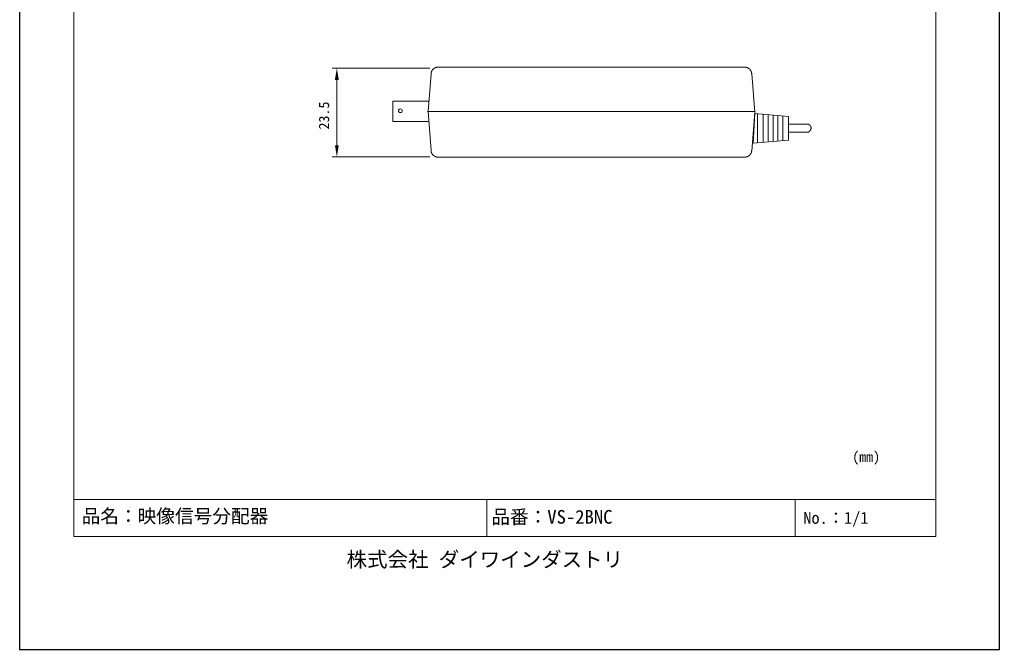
# Model space of a CAD drawing. Units: millimetres on the paper. Extents: x -105 to 105, y -148 to 148.
# Drawn here: x -105 to 105, y -148.5 to -13.6 of the extents above; entities that cross this region are included whole.
import ezdxf
from ezdxf.enums import TextEntityAlignment as Align

# ---------------------------------------------------------------- set-up
doc = ezdxf.new("R2010")
doc.units = ezdxf.units.MM
for name, color, linetype, lineweight in [('0-1_外形線', 7, 'Continuous', 18), ('0-4_AM_5', 3, 'Continuous', 18), ('0-5_レイヤー_1', 7, 'Continuous', 18)]:
    doc.layers.add(name, color=color, linetype=linetype, lineweight=lineweight)
doc.layers.add('0-2_枠', color=7, linetype='Continuous')
doc.layers.add('0-3_レイヤー_1_0', color=7, linetype='Continuous')
doc.styles.add('ＭＳ ゴシック', font='')
doc.styles.get('ＭＳ ゴシック').set_extended_font_data('MS Gothic')

msp = doc.modelspace()

# ---------------------------------------------------------------- linework, layer by layer
at = {"layer": '0-1_外形線'}
for p, q in [((-93.341, -116.38), (91.344, -116.38)), ((-4.876, -116.396), (-4.876, -124.334)), ((61.252, -116.382), (61.252, -124.322))]:
    msp.add_line(p, q, dxfattribs=at)
msp.add_lwpolyline([(-93.397, 131.706), (91.343, 131.706), (91.343, -124.336), (-93.397, -124.336)], close=True, dxfattribs=at)
at = {"layer": '0-2_枠'}
msp.add_lwpolyline([(-105, -148.5), (105, -148.5), (105, 148.5), (-105, 148.5)], close=True, dxfattribs=at)
at = {"layer": '0-4_AM_5'}
for p, q in [((-17.052, -24.03), (-38.001, -24.03)), ((-37.001, -26.53), (-37.001, -40.517)), ((-17.052, -43.017), (-38.001, -43.017))]:
    msp.add_line(p, q, dxfattribs=at)
at = {"layer": '0-4_AM_5', "color": 7}
for points in [[(-37.417, -26.53), (-36.584, -26.53), (-37.001, -24.03)], [(-37.417, -40.517), (-36.584, -40.517), (-37.001, -43.017)]]:
    msp.add_solid(points, dxfattribs=at)
at = {"layer": '0-5_レイヤー_1'}
for p, q in [((14.473, -23.804), (-15.5, -23.804)), ((14.487, -23.804), (50.599, -23.804)), ((-17.552, -33.267), (52.557, -33.267)), ((53.189, -33.805), (53.189, -39.941)), ((54.398, -33.901), (54.398, -39.836)), ((55.447, -34.061), (55.447, -39.639)), ((56.495, -34.069), (56.495, -39.559)), ((57.544, -34.222), (57.544, -39.582)), ((58.593, -34.343), (58.593, -39.397)), ((14.473, -43.061), (-15.5, -43.061)), ((14.487, -43.061), (50.599, -43.061))]:
    msp.add_line(p, q, dxfattribs=at)
for points in [[(-16.812, -25.285), (-16.812, -25.266), (-16.812, -25.246), (-16.811, -25.227), (-16.81, -25.208), (-16.809, -25.189), (-16.808, -25.17), (-16.806, -25.151), (-16.804, -25.132), (-16.802, -25.113), (-16.8, -25.095), (-16.798, -25.076), (-16.795, -25.057), (-16.792, -25.039), (-16.789, -25.02), (-16.785, -25.002), (-16.782, -24.984), (-16.778, -24.966), (-16.774, -24.948), (-16.769, -24.93), (-16.765, -24.912), (-16.76, -24.894), (-16.755, -24.876), (-16.75, -24.858), (-16.745, -24.841), (-16.739, -24.823), (-16.733, -24.806), (-16.727, -24.789), (-16.721, -24.772), (-16.715, -24.754), (-16.708, -24.738), (-16.701, -24.721), (-16.694, -24.704), (-16.687, -24.687), (-16.679, -24.671), (-16.672, -24.654), (-16.664, -24.638), (-16.656, -24.622), (-16.648, -24.605), (-16.639, -24.589)], [(-16.639, -24.589), (-16.631, -24.574), (-16.622, -24.558), (-16.613, -24.542), (-16.604, -24.527), (-16.595, -24.511), (-16.585, -24.496), (-16.575, -24.481), (-16.565, -24.466), (-16.555, -24.451), (-16.545, -24.436), (-16.535, -24.421), (-16.524, -24.407), (-16.514, -24.393), (-16.503, -24.378), (-16.492, -24.364), (-16.48, -24.35), (-16.469, -24.336), (-16.457, -24.323), (-16.446, -24.309), (-16.434, -24.296), (-16.422, -24.282), (-16.41, -24.269), (-16.397, -24.256), (-16.385, -24.244), (-16.372, -24.231), (-16.359, -24.218), (-16.346, -24.206), (-16.333, -24.194), (-16.32, -24.182), (-16.306, -24.17), (-16.293, -24.158), (-16.279, -24.147), (-16.265, -24.135), (-16.251, -24.124), (-16.237, -24.113), (-16.223, -24.102), (-16.209, -24.091), (-16.194, -24.081), (-16.179, -24.07)], [(-16.179, -24.07), (-16.165, -24.06), (-16.15, -24.05), (-16.135, -24.04), (-16.12, -24.031), (-16.104, -24.021), (-16.089, -24.012), (-16.073, -24.003), (-16.058, -23.994), (-16.042, -23.985), (-16.026, -23.976), (-16.01, -23.968), (-15.994, -23.96), (-15.978, -23.952), (-15.961, -23.944), (-15.945, -23.936), (-15.928, -23.929), (-15.912, -23.922), (-15.895, -23.915), (-15.878, -23.908), (-15.861, -23.901), (-15.844, -23.895), (-15.827, -23.888), (-15.809, -23.882), (-15.792, -23.877), (-15.775, -23.871), (-15.757, -23.866), (-15.739, -23.86), (-15.722, -23.856), (-15.704, -23.851), (-15.686, -23.846), (-15.668, -23.842), (-15.65, -23.838), (-15.632, -23.834), (-15.613, -23.83), (-15.595, -23.827), (-15.577, -23.824), (-15.558, -23.821), (-15.539, -23.818), (-15.521, -23.816)], [(-15.521, -23.816), (-15.502, -23.813), (-15.483, -23.811), (-15.464, -23.809), (-15.446, -23.808), (-15.427, -23.807), (-15.408, -23.805), (-15.388, -23.805), (-15.369, -23.804), (-15.35, -23.804), (-15.331, -23.803)], [(50.62, -23.816), (50.602, -23.813), (50.583, -23.811), (50.564, -23.809), (50.545, -23.808), (50.526, -23.807), (50.507, -23.805), (50.488, -23.805), (50.469, -23.804), (50.449, -23.804), (50.43, -23.803)], [(51.279, -24.07), (51.264, -24.06), (51.249, -24.05), (51.234, -24.04), (51.219, -24.031), (51.204, -24.021), (51.188, -24.012), (51.173, -24.003), (51.157, -23.994), (51.141, -23.985), (51.126, -23.976), (51.11, -23.968), (51.093, -23.96), (51.077, -23.952), (51.061, -23.944), (51.044, -23.936), (51.028, -23.929), (51.011, -23.922), (50.994, -23.915), (50.977, -23.908), (50.96, -23.901), (50.943, -23.895), (50.926, -23.888), (50.909, -23.882), (50.892, -23.877), (50.874, -23.871), (50.856, -23.866), (50.839, -23.86), (50.821, -23.856), (50.803, -23.851), (50.785, -23.846), (50.767, -23.842), (50.749, -23.838), (50.731, -23.834), (50.713, -23.83), (50.694, -23.827), (50.676, -23.824), (50.657, -23.821), (50.639, -23.818), (50.62, -23.816)], [(51.739, -24.589), (51.731, -24.574), (51.722, -24.558), (51.713, -24.542), (51.704, -24.527), (51.694, -24.511), (51.685, -24.496), (51.675, -24.481), (51.665, -24.466), (51.655, -24.451), (51.645, -24.436), (51.635, -24.421), (51.624, -24.407), (51.613, -24.393), (51.602, -24.378), (51.591, -24.364), (51.58, -24.35), (51.569, -24.336), (51.557, -24.323), (51.545, -24.309), (51.533, -24.296), (51.521, -24.282), (51.509, -24.269), (51.497, -24.256), (51.484, -24.244), (51.472, -24.231), (51.459, -24.218), (51.446, -24.206), (51.433, -24.194), (51.419, -24.182), (51.406, -24.17), (51.393, -24.158), (51.379, -24.147), (51.365, -24.135), (51.351, -24.124), (51.337, -24.113), (51.323, -24.102), (51.308, -24.091), (51.294, -24.081), (51.279, -24.07)], [(51.912, -25.285), (51.912, -25.266), (51.912, -25.246), (51.911, -25.227), (51.91, -25.208), (51.909, -25.189), (51.908, -25.17), (51.906, -25.151), (51.904, -25.132), (51.902, -25.113), (51.9, -25.095), (51.897, -25.076), (51.895, -25.057), (51.892, -25.039), (51.889, -25.02), (51.885, -25.002), (51.882, -24.984), (51.878, -24.966), (51.874, -24.948), (51.869, -24.93), (51.865, -24.912), (51.86, -24.894), (51.855, -24.876), (51.85, -24.858), (51.844, -24.841), (51.839, -24.823), (51.833, -24.806), (51.827, -24.789), (51.821, -24.772), (51.814, -24.754), (51.808, -24.738), (51.801, -24.721), (51.794, -24.704), (51.787, -24.687), (51.779, -24.671), (51.772, -24.654), (51.764, -24.638), (51.756, -24.622), (51.748, -24.605), (51.739, -24.589)], [(-16.813, -41.656), (-17.458, -33.321), (-16.813, -25.285)], [(51.912, -25.201), (52.557, -33.429), (51.912, -41.772)], [(-17.284, -31.086), (-25.001, -31.086), (-25.001, -35.43), (-17.24, -35.43)], [(59.803, -36.122), (59.803, -36.112), (59.803, -36.102), (59.803, -36.093), (59.803, -36.083), (59.803, -36.075), (59.803, -36.067), (59.803, -36.059), (59.803, -36.052), (59.803, -36.046), (59.803, -36.039), (59.803, -36.034), (59.803, -36.029), (59.803, -36.024), (59.803, -36.021), (59.803, -36.017), (59.803, -36.015), (59.803, -36.012), (59.803, -36.011), (59.803, -36.01), (59.804, -36.01), (59.806, -36.01), (59.81, -36.01), (59.816, -36.01), (59.822, -36.01), (59.831, -36.01), (59.841, -36.01), (59.852, -36.01), (59.864, -36.01), (59.878, -36.01), (59.894, -36.01), (59.91, -36.01), (59.928, -36.01), (59.947, -36.01), (59.968, -36.01), (59.99, -36.01), (60.012, -36.01), (60.036, -36.01), (60.062, -36.01), (60.088, -36.01)], [(59.803, -36.767), (59.803, -36.747), (59.803, -36.727), (59.803, -36.707), (59.803, -36.688), (59.803, -36.668), (59.803, -36.648), (59.803, -36.629), (59.803, -36.61), (59.803, -36.591), (59.803, -36.572), (59.803, -36.553), (59.803, -36.534), (59.803, -36.515), (59.803, -36.497), (59.803, -36.479), (59.803, -36.461), (59.803, -36.443), (59.803, -36.425), (59.803, -36.408), (59.803, -36.391), (59.803, -36.374), (59.803, -36.357), (59.803, -36.341), (59.803, -36.325), (59.803, -36.309), (59.803, -36.293), (59.803, -36.278), (59.803, -36.263), (59.803, -36.249), (59.803, -36.234), (59.803, -36.22), (59.803, -36.207), (59.803, -36.194), (59.803, -36.181), (59.803, -36.168), (59.803, -36.156), (59.803, -36.144), (59.803, -36.133), (59.803, -36.122)], [(59.803, -37.479), (59.803, -37.465), (59.803, -37.45), (59.803, -37.435), (59.803, -37.42), (59.803, -37.404), (59.803, -37.389), (59.803, -37.373), (59.803, -37.356), (59.803, -37.339), (59.803, -37.323), (59.803, -37.305), (59.803, -37.288), (59.803, -37.27), (59.803, -37.253), (59.803, -37.235), (59.803, -37.216), (59.803, -37.198), (59.803, -37.179), (59.803, -37.161), (59.803, -37.142), (59.803, -37.123), (59.803, -37.104), (59.803, -37.084), (59.803, -37.065), (59.803, -37.045), (59.803, -37.026), (59.803, -37.006), (59.803, -36.986), (59.803, -36.966), (59.803, -36.947), (59.803, -36.927), (59.803, -36.907), (59.803, -36.887), (59.803, -36.867), (59.803, -36.847), (59.803, -36.827), (59.803, -36.807), (59.803, -36.787), (59.803, -36.767)], [(59.878, -37.704), (59.864, -37.704), (59.852, -37.704), (59.841, -37.704), (59.831, -37.704), (59.822, -37.704), (59.816, -37.704), (59.81, -37.704), (59.806, -37.704), (59.804, -37.704), (59.803, -37.704), (59.803, -37.703), (59.803, -37.702), (59.803, -37.701), (59.803, -37.699), (59.803, -37.696), (59.803, -37.693), (59.803, -37.689), (59.803, -37.684), (59.803, -37.679), (59.803, -37.674), (59.803, -37.668), (59.803, -37.661), (59.803, -37.654), (59.803, -37.646), (59.803, -37.638), (59.803, -37.63), (59.803, -37.621), (59.803, -37.611), (59.803, -37.601), (59.803, -37.591), (59.803, -37.58), (59.803, -37.569), (59.803, -37.557), (59.803, -37.545), (59.803, -37.533), (59.803, -37.52), (59.803, -37.507), (59.803, -37.493), (59.803, -37.479)], [(61.221, -37.704), (61.174, -37.704), (61.126, -37.704), (61.079, -37.704), (61.033, -37.704), (60.987, -37.704), (60.941, -37.704), (60.896, -37.704), (60.852, -37.704), (60.808, -37.704), (60.765, -37.704), (60.722, -37.704), (60.68, -37.704), (60.639, -37.704), (60.598, -37.704), (60.558, -37.704), (60.519, -37.704), (60.481, -37.704), (60.443, -37.704), (60.406, -37.704), (60.37, -37.704), (60.335, -37.704), (60.301, -37.704), (60.267, -37.704), (60.235, -37.704), (60.203, -37.704), (60.173, -37.704), (60.143, -37.704), (60.115, -37.704), (60.088, -37.704), (60.062, -37.704), (60.036, -37.704), (60.012, -37.704), (59.99, -37.704), (59.968, -37.704), (59.947, -37.704), (59.928, -37.704), (59.91, -37.704), (59.894, -37.704), (59.878, -37.704)], [(60.088, -36.01), (60.115, -36.01), (60.143, -36.01), (60.173, -36.01), (60.203, -36.01), (60.235, -36.01), (60.267, -36.01), (60.301, -36.01), (60.335, -36.01), (60.37, -36.01), (60.406, -36.01), (60.443, -36.01), (60.481, -36.01), (60.519, -36.01), (60.558, -36.01), (60.598, -36.01), (60.639, -36.01), (60.68, -36.01), (60.722, -36.01), (60.765, -36.01), (60.808, -36.01), (60.852, -36.01), (60.896, -36.01), (60.941, -36.01), (60.987, -36.01), (61.033, -36.01), (61.079, -36.01), (61.126, -36.01), (61.174, -36.01), (61.221, -36.01), (61.269, -36.01), (61.318, -36.01), (61.366, -36.01), (61.415, -36.01), (61.464, -36.01), (61.514, -36.01), (61.564, -36.01), (61.614, -36.01), (61.664, -36.01), (61.714, -36.01)], [(63.116, -37.704), (63.073, -37.704), (63.029, -37.704), (62.985, -37.704), (62.94, -37.704), (62.894, -37.704), (62.848, -37.704), (62.802, -37.704), (62.755, -37.704), (62.708, -37.704), (62.66, -37.704), (62.612, -37.704), (62.564, -37.704), (62.515, -37.704), (62.466, -37.704), (62.417, -37.704), (62.367, -37.704), (62.318, -37.704), (62.268, -37.704), (62.218, -37.704), (62.167, -37.704), (62.117, -37.704), (62.067, -37.704), (62.016, -37.704), (61.966, -37.704), (61.915, -37.704), (61.865, -37.704), (61.814, -37.704), (61.764, -37.704), (61.714, -37.704), (61.664, -37.704), (61.614, -37.704), (61.564, -37.704), (61.514, -37.704), (61.464, -37.704), (61.415, -37.704), (61.366, -37.704), (61.318, -37.704), (61.269, -37.704), (61.221, -37.704)], [(61.714, -36.01), (61.764, -36.01), (61.814, -36.01), (61.865, -36.01), (61.915, -36.01), (61.966, -36.01), (62.016, -36.01), (62.067, -36.01), (62.117, -36.01), (62.167, -36.01), (62.218, -36.01), (62.268, -36.01), (62.318, -36.01), (62.367, -36.01), (62.417, -36.01), (62.466, -36.01), (62.515, -36.01), (62.564, -36.01), (62.612, -36.01), (62.66, -36.01), (62.708, -36.01), (62.755, -36.01), (62.802, -36.01), (62.848, -36.01), (62.894, -36.01), (62.94, -36.01), (62.985, -36.01), (63.029, -36.01), (63.073, -36.01), (63.116, -36.01), (63.159, -36.01), (63.201, -36.01), (63.242, -36.01), (63.283, -36.01), (63.323, -36.01), (63.362, -36.01), (63.401, -36.01), (63.438, -36.01), (63.475, -36.01), (63.511, -36.01)], [(64.078, -37.704), (64.077, -37.704), (64.075, -37.704), (64.071, -37.704), (64.066, -37.704), (64.059, -37.704), (64.05, -37.704), (64.041, -37.704), (64.029, -37.704), (64.017, -37.704), (64.003, -37.704), (63.987, -37.704), (63.971, -37.704), (63.953, -37.704), (63.934, -37.704), (63.913, -37.704), (63.892, -37.704), (63.869, -37.704), (63.845, -37.704), (63.82, -37.704), (63.793, -37.704), (63.766, -37.704), (63.738, -37.704), (63.708, -37.704), (63.678, -37.704), (63.646, -37.704), (63.614, -37.704), (63.581, -37.704), (63.546, -37.704), (63.511, -37.704), (63.475, -37.704), (63.438, -37.704), (63.401, -37.704), (63.362, -37.704), (63.323, -37.704), (63.283, -37.704), (63.242, -37.704), (63.201, -37.704), (63.159, -37.704), (63.116, -37.704)], [(63.511, -36.01), (63.546, -36.01), (63.581, -36.01), (63.614, -36.01), (63.646, -36.01), (63.678, -36.01), (63.708, -36.01), (63.738, -36.01), (63.766, -36.01), (63.793, -36.01), (63.82, -36.01), (63.845, -36.01), (63.869, -36.01), (63.892, -36.01), (63.913, -36.01), (63.934, -36.01), (63.953, -36.01), (63.971, -36.01), (63.987, -36.01), (64.003, -36.01), (64.017, -36.01), (64.029, -36.01), (64.041, -36.01), (64.05, -36.01), (64.059, -36.01), (64.066, -36.01), (64.071, -36.01), (64.075, -36.01), (64.077, -36.01), (64.078, -36.01), (64.079, -36.01), (64.08, -36.011), (64.082, -36.012), (64.084, -36.013), (64.086, -36.014), (64.089, -36.016), (64.092, -36.018), (64.096, -36.02), (64.1, -36.022), (64.105, -36.025)], [(64.647, -36.901), (64.645, -36.92), (64.642, -36.938), (64.638, -36.957), (64.634, -36.976), (64.629, -36.995), (64.624, -37.015), (64.618, -37.034), (64.612, -37.054), (64.605, -37.073), (64.597, -37.093), (64.588, -37.113), (64.579, -37.133), (64.57, -37.154), (64.559, -37.174), (64.548, -37.195), (64.537, -37.216), (64.524, -37.236), (64.511, -37.257), (64.497, -37.278), (64.482, -37.3), (64.467, -37.321), (64.451, -37.343), (64.434, -37.364), (64.416, -37.386), (64.397, -37.408), (64.378, -37.43), (64.358, -37.452), (64.337, -37.474), (64.315, -37.497), (64.292, -37.519), (64.269, -37.542), (64.244, -37.565), (64.219, -37.588), (64.192, -37.611), (64.165, -37.634), (64.137, -37.657), (64.108, -37.68), (64.078, -37.704)], [(64.105, -36.025), (64.109, -36.028), (64.115, -36.031), (64.12, -36.035), (64.126, -36.038), (64.132, -36.042), (64.138, -36.046), (64.145, -36.051), (64.152, -36.055), (64.159, -36.06), (64.166, -36.065), (64.174, -36.07), (64.182, -36.076), (64.19, -36.082), (64.199, -36.088), (64.207, -36.094), (64.216, -36.101), (64.225, -36.107), (64.234, -36.114), (64.243, -36.121), (64.252, -36.129), (64.262, -36.136), (64.272, -36.144), (64.281, -36.152), (64.291, -36.161), (64.301, -36.169), (64.311, -36.178), (64.321, -36.187), (64.331, -36.196), (64.341, -36.205), (64.351, -36.215), (64.362, -36.224), (64.372, -36.234), (64.382, -36.245), (64.392, -36.255), (64.402, -36.266), (64.412, -36.277), (64.422, -36.288), (64.432, -36.299), (64.442, -36.31)], [(64.442, -36.31), (64.452, -36.322), (64.461, -36.334), (64.471, -36.346), (64.48, -36.358), (64.49, -36.37), (64.499, -36.383), (64.508, -36.396), (64.517, -36.409), (64.526, -36.422), (64.534, -36.435), (64.542, -36.449), (64.55, -36.463), (64.558, -36.477), (64.566, -36.491), (64.573, -36.505), (64.58, -36.52), (64.587, -36.534), (64.594, -36.549), (64.6, -36.564), (64.606, -36.579), (64.612, -36.595), (64.617, -36.61), (64.622, -36.626), (64.627, -36.642), (64.631, -36.658), (64.635, -36.674), (64.638, -36.691), (64.642, -36.707), (64.644, -36.724), (64.647, -36.741), (64.649, -36.758), (64.65, -36.776), (64.651, -36.793), (64.652, -36.811), (64.652, -36.828), (64.651, -36.846), (64.65, -36.864), (64.649, -36.883), (64.647, -36.901)], [(-16.812, -41.579), (-16.812, -41.598), (-16.812, -41.618), (-16.811, -41.637), (-16.81, -41.656), (-16.809, -41.675), (-16.808, -41.694), (-16.806, -41.713), (-16.804, -41.732), (-16.802, -41.751), (-16.8, -41.769), (-16.798, -41.788), (-16.795, -41.807), (-16.792, -41.825), (-16.789, -41.843), (-16.785, -41.862), (-16.782, -41.88), (-16.778, -41.898), (-16.774, -41.916), (-16.769, -41.934), (-16.765, -41.952), (-16.76, -41.97), (-16.755, -41.988), (-16.75, -42.006), (-16.745, -42.023), (-16.739, -42.041), (-16.733, -42.058), (-16.727, -42.075), (-16.721, -42.092), (-16.715, -42.11), (-16.708, -42.127), (-16.701, -42.143), (-16.694, -42.16), (-16.687, -42.177), (-16.679, -42.193), (-16.672, -42.21), (-16.664, -42.226), (-16.656, -42.242), (-16.648, -42.259), (-16.639, -42.275)], [(51.912, -41.579), (51.912, -41.598), (51.912, -41.618), (51.911, -41.637), (51.91, -41.656), (51.909, -41.675), (51.908, -41.694), (51.906, -41.713), (51.904, -41.732), (51.902, -41.751), (51.9, -41.769), (51.897, -41.788), (51.895, -41.807), (51.892, -41.825), (51.889, -41.843), (51.885, -41.862), (51.882, -41.88), (51.878, -41.898), (51.874, -41.916), (51.869, -41.934), (51.865, -41.952), (51.86, -41.97), (51.855, -41.988), (51.85, -42.006), (51.844, -42.023), (51.839, -42.041), (51.833, -42.058), (51.827, -42.075), (51.821, -42.092), (51.814, -42.11), (51.808, -42.127), (51.801, -42.143), (51.794, -42.16), (51.787, -42.177), (51.779, -42.193), (51.772, -42.21), (51.764, -42.226), (51.756, -42.242), (51.748, -42.259), (51.739, -42.275)], [(-16.639, -42.275), (-16.631, -42.291), (-16.622, -42.306), (-16.613, -42.322), (-16.604, -42.338), (-16.595, -42.353), (-16.585, -42.368), (-16.575, -42.383), (-16.565, -42.398), (-16.555, -42.413), (-16.545, -42.428), (-16.535, -42.443), (-16.524, -42.457), (-16.514, -42.472), (-16.503, -42.486), (-16.492, -42.5), (-16.48, -42.514), (-16.469, -42.528), (-16.457, -42.542), (-16.446, -42.555), (-16.434, -42.569), (-16.422, -42.582), (-16.41, -42.595), (-16.397, -42.608), (-16.385, -42.621), (-16.372, -42.633), (-16.359, -42.646), (-16.346, -42.658), (-16.333, -42.671), (-16.32, -42.683), (-16.306, -42.694), (-16.293, -42.706), (-16.279, -42.718), (-16.265, -42.729), (-16.251, -42.74), (-16.237, -42.751), (-16.223, -42.762), (-16.209, -42.773), (-16.194, -42.784), (-16.179, -42.794)], [(-16.179, -42.794), (-16.165, -42.804), (-16.15, -42.814), (-16.135, -42.824), (-16.12, -42.834), (-16.104, -42.843), (-16.089, -42.853), (-16.073, -42.862), (-16.058, -42.871), (-16.042, -42.88), (-16.026, -42.888), (-16.01, -42.897), (-15.994, -42.905), (-15.978, -42.913), (-15.961, -42.921), (-15.945, -42.928), (-15.928, -42.936), (-15.912, -42.943), (-15.895, -42.95), (-15.878, -42.957), (-15.861, -42.963), (-15.844, -42.97), (-15.827, -42.976), (-15.809, -42.982), (-15.792, -42.988), (-15.775, -42.994), (-15.757, -42.999), (-15.739, -43.004), (-15.722, -43.009), (-15.704, -43.014), (-15.686, -43.018), (-15.668, -43.023), (-15.65, -43.027), (-15.632, -43.031), (-15.613, -43.034), (-15.595, -43.038), (-15.577, -43.041), (-15.558, -43.044), (-15.539, -43.047), (-15.521, -43.049)], [(-15.521, -43.049), (-15.502, -43.051), (-15.483, -43.053), (-15.464, -43.055), (-15.446, -43.057), (-15.427, -43.058), (-15.408, -43.059), (-15.388, -43.06), (-15.369, -43.061), (-15.35, -43.061), (-15.331, -43.061)], [(50.62, -43.049), (50.602, -43.051), (50.583, -43.053), (50.564, -43.055), (50.545, -43.057), (50.526, -43.058), (50.507, -43.059), (50.488, -43.06), (50.469, -43.061), (50.449, -43.061), (50.43, -43.061)], [(51.279, -42.794), (51.264, -42.804), (51.249, -42.814), (51.234, -42.824), (51.219, -42.834), (51.204, -42.843), (51.188, -42.853), (51.173, -42.862), (51.157, -42.871), (51.141, -42.88), (51.126, -42.888), (51.11, -42.897), (51.093, -42.905), (51.077, -42.913), (51.061, -42.921), (51.044, -42.928), (51.028, -42.936), (51.011, -42.943), (50.994, -42.95), (50.977, -42.957), (50.96, -42.963), (50.943, -42.97), (50.926, -42.976), (50.909, -42.982), (50.892, -42.988), (50.874, -42.994), (50.856, -42.999), (50.839, -43.004), (50.821, -43.009), (50.803, -43.014), (50.785, -43.018), (50.767, -43.023), (50.749, -43.027), (50.731, -43.031), (50.713, -43.034), (50.694, -43.038), (50.676, -43.041), (50.657, -43.044), (50.639, -43.047), (50.62, -43.049)], [(51.739, -42.275), (51.731, -42.291), (51.722, -42.306), (51.713, -42.322), (51.704, -42.338), (51.694, -42.353), (51.685, -42.368), (51.675, -42.383), (51.665, -42.398), (51.655, -42.413), (51.645, -42.428), (51.635, -42.443), (51.624, -42.457), (51.613, -42.472), (51.602, -42.486), (51.591, -42.5), (51.58, -42.514), (51.569, -42.528), (51.557, -42.542), (51.545, -42.555), (51.533, -42.569), (51.521, -42.582), (51.509, -42.595), (51.497, -42.608), (51.484, -42.621), (51.472, -42.633), (51.459, -42.646), (51.446, -42.658), (51.433, -42.671), (51.419, -42.683), (51.406, -42.694), (51.393, -42.706), (51.379, -42.718), (51.365, -42.729), (51.351, -42.74), (51.337, -42.751), (51.323, -42.762), (51.308, -42.773), (51.294, -42.784), (51.279, -42.794)]]:
    msp.add_lwpolyline(points, dxfattribs=at)
msp.add_lwpolyline([(59.803, -39.397), (52.197, -40.043), (52.557, -33.698), (59.803, -34.343)], close=True, dxfattribs=at)
msp.add_circle((-23.391, -33.137), 0.397, dxfattribs=at)

# ---------------------------------------------------------------- texts
at = {"layer": '0-1_外形線', "style": 'ＭＳ ゴシック'}
for s, height, p in [('品名：映像信号分配器', 2.933, (-91.703, -122.294)), ('品番：VS-2BNC', 2.933, (-3.9, -122.458)), ('No.：1/1', 2.566, (62.971, -122.373))]:
    msp.add_text(s, height=height, dxfattribs=at).set_placement(p, align=Align.BOTTOM_LEFT)
at = {"layer": '0-2_枠', "style": 'ＭＳ ゴシック'}
msp.add_text('(mm)', height=2.199, dxfattribs=at).set_placement((73.455, -109.01), align=Align.BOTTOM_LEFT)
at = {"layer": '0-3_レイヤー_1_0', "style": 'ＭＳ ゴシック'}
msp.add_text('株式会社 ダイワインダストリ', height=3.219, dxfattribs=at).set_placement((-34.917, -131.799), align=Align.BOTTOM_LEFT)
at = {"layer": '0-4_AM_5', "color": 7, "style": 'ＭＳ ゴシック'}
msp.add_text('23.5', height=2.199, rotation=90, dxfattribs=at).set_placement((-38.001, -37.148), align=Align.BOTTOM_LEFT)

doc.saveas('drawing.dxf')
